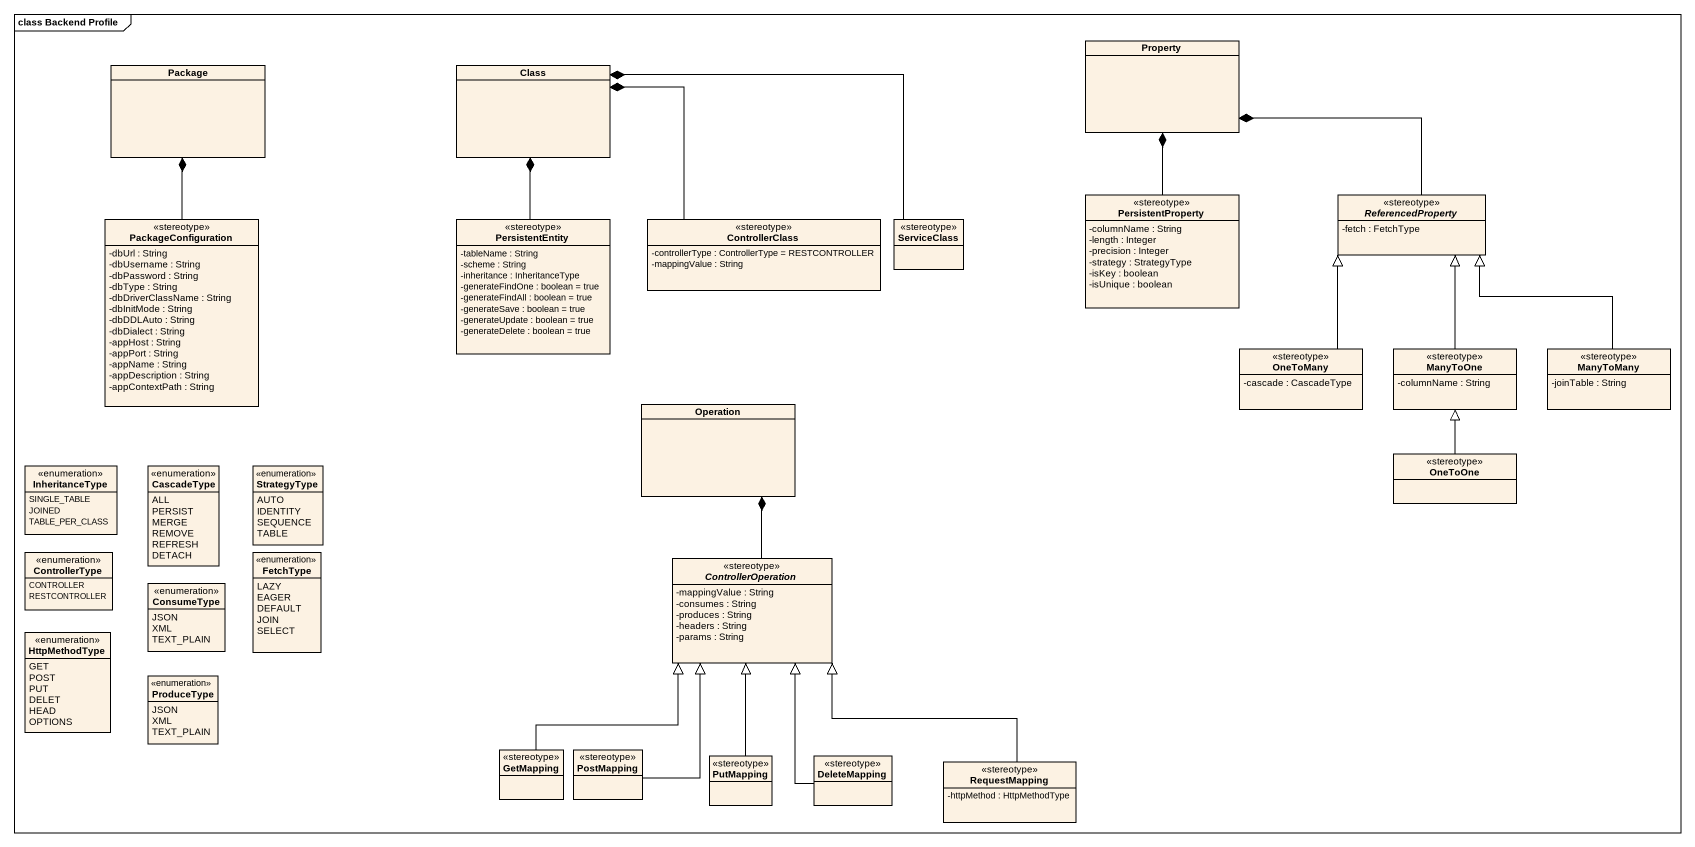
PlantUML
@startuml
mainframe class Backend Profile
hide circle
hide empty members
skinparam classAttributeIconSize 0
class Property
class "Package" as Package_
class "Class" as Class_
class PersistentProperty <<stereotype>> {
  -columnName : String
  -length : Integer
  -precision : Integer
  -strategy : StrategyType
  -isKey : boolean
  -isUnique : boolean
}
abstract class ReferencedProperty <<stereotype>> {
  -fetch : FetchType
}
class PackageConfiguration <<stereotype>> {
  -dbUrl : String
  -dbUsername : String
  -dbPassword : String
  -dbType : String
  -dbDriverClassName : String
  -dbInitMode : String
  -dbDDLAuto : String
  -dbDialect : String
  -appHost : String
  -appPort : String
  -appName : String
  -appDescription : String
  -appContextPath : String
}
class PersistentEntity <<stereotype>> {
  -tableName : String
  -scheme : String
  -inheritance : InheritanceType
  -generateFindOne : boolean = true
  -generateFindAll : boolean = true
  -generateSave : boolean = true
  -generateUpdate : boolean = true
  -generateDelete : boolean = true
}
class ControllerClass <<stereotype>> {
  -controllerType : ControllerType = RESTCONTROLLER
  -mappingValue : String
}
class ServiceClass <<stereotype>>
class OneToMany <<stereotype>> {
  -cascade : CascadeType
}
class ManyToOne <<stereotype>> {
  -columnName : String
}
class ManyToMany <<stereotype>> {
  -joinTable : String
}
class Operation
enum InheritanceType {
  SINGLE_TABLE
  JOINED
  TABLE_PER_CLASS
}
enum CascadeType {
  ALL
  PERSIST
  MERGE
  REMOVE
  REFRESH
  DETACH
}
enum StrategyType {
  AUTO
  IDENTITY
  SEQUENCE
  TABLE
}
class OneToOne <<stereotype>>
enum ControllerType {
  CONTROLLER
  RESTCONTROLLER
}
enum FetchType {
  LAZY
  EAGER
  DEFAULT
  JOIN
  SELECT
}
abstract class ControllerOperation <<stereotype>> {
  -mappingValue : String
  -consumes : String
  -produces : String
  -headers : String
  -params : String
}
enum ConsumeType {
  JSON
  XML
  TEXT_PLAIN
}
enum HttpMethodType {
  GET
  POST
  PUT
  DELET
  HEAD
  OPTIONS
}
enum ProduceType {
  JSON
  XML
  TEXT_PLAIN
}
class GetMapping <<stereotype>>
class PostMapping <<stereotype>>
class PutMapping <<stereotype>>
class DeleteMapping <<stereotype>>
class RequestMapping <<stereotype>> {
  -httpMethod : HttpMethodType
}
PersistentProperty -up-* Property
ReferencedProperty -left-* Property
PackageConfiguration -up-* Package_
PersistentEntity -up-* Class_
ControllerClass -up-* Class_
ServiceClass -left-* Class_
OneToMany -up-|> ReferencedProperty
ManyToOne -up-|> ReferencedProperty
ManyToMany -up-|> ReferencedProperty
OneToOne -up-|> ManyToOne
ControllerOperation -up-* Operation
GetMapping -up-|> ControllerOperation
PostMapping -up-|> ControllerOperation
PutMapping -up-|> ControllerOperation
DeleteMapping -up-|> ControllerOperation
RequestMapping -up-|> ControllerOperation
@enduml
